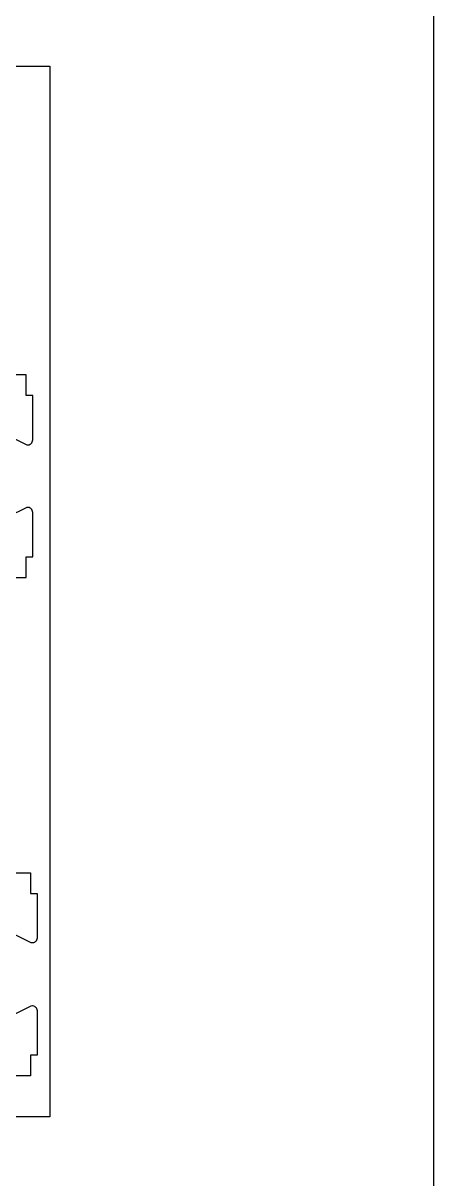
# Model space of a CAD drawing. Extents: x 0 to 4615, y 0 to 10771.
# Drawn here: x 2707 to 3183, y 4278 to 5619 of the extents above; entities that cross this region are included whole.
import ezdxf

# ---------------------------------------------------------------- set-up
doc = ezdxf.new("R2010")
doc.units = 0
for name, color, linetype in [('0_SHEET_SPRUCEPLY_2440X122', 1, 'CONTINUOUS'), ('4_ANYTOOL_CUTTHROUGH_OUTSI', 5, 'CONTINUOUS'), ('DONOTCUT', 7, 'CONTINUOUS')]:
    doc.layers.add(name, color=color, linetype=linetype)

msp = doc.modelspace()

# ---------------------------------------------------------------- linework, layer by layer
at = {"layer": '0_SHEET_SPRUCEPLY_2440X122'}
msp.add_lwpolyline([(2737.9, 5569.4), (2737.9, 4349.4), (297.9, 4349.4), (297.9, 5569.4)], close=True, dxfattribs=at)
at = {"layer": '4_ANYTOOL_CUTTHROUGH_OUTSI', "color": 5}
for points in [[(2665.4, 5152.5), (2711.4, 5129.8), (2711.4, 5129.8, 0.218803), (2716.1, 5131.1, 0.220464), (2718.1, 5135.5), (2718.1, 5187.2), (2710.6, 5187.2), (2710.6, 5211.2), (2636.1, 5211.2)], [(2636.1, 4975.7), (2710.6, 4975.7), (2710.6, 4999.4), (2710.6, 4999.7), (2718.1, 4999.7), (2718.1, 5051.3), (2718.1, 5051.3, 0.220464), (2716.1, 5055.7, 0.218803), (2711.4, 5057), (2665.4, 5034.4)], [(2641.2, 4632.8), (2715.7, 4632.8), (2715.7, 4609), (2715.7, 4608.8), (2723.2, 4608.8), (2723.2, 4557.1), (2723.2, 4557.1, -0.461531), (2716.5, 4551.5), (2670.6, 4574.1)], [(2670.6, 4456), (2716.5, 4478.6), (2716.5, 4478.6, -0.461531), (2723.2, 4473), (2723.2, 4421.3), (2715.7, 4421.3), (2715.7, 4397.3), (2641.2, 4397.3)]]:
    msp.add_lwpolyline(points, format="xyb", dxfattribs=at)
at = {"layer": 'DONOTCUT'}
msp.add_lwpolyline([(0, 0), (3183.4, 0), (3183.4, 7593.4), (0, 7593.4)], close=True, dxfattribs=at)

doc.saveas('drawing.dxf')
